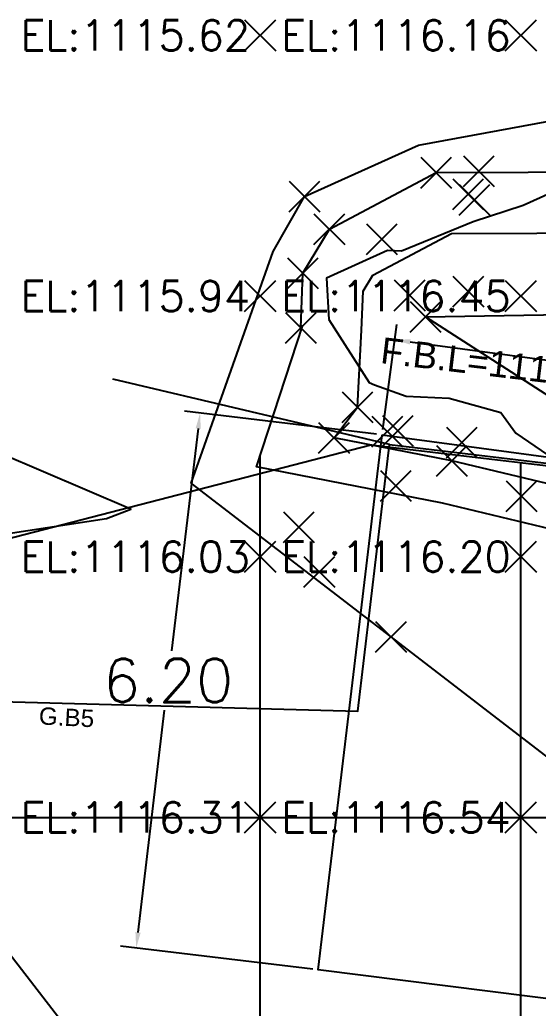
# Model space of a CAD drawing. Header units: metres. Extents: x -212 to 353974, y -37 to 356021.
# Drawn here: x 353764.4 to 353770.37, y 355976.85 to 355988.23 of the extents above; entities that cross this region are included whole.
import ezdxf
from ezdxf.enums import TextEntityAlignment as Align

# ---------------------------------------------------------------- set-up
doc = ezdxf.new("R2010")
doc.units = ezdxf.units.M
for name, color, linetype in [('C-TOPO-MINR', 8, 'Continuous'), ('C-TOPO-TEXT', 7, 'Continuous'), ('S-TEXT- BEAMS', 7, 'Continuous'), ('S-Text-Col.', 7, 'Continuous'), ('Survey.td2', 7, 'Continuous'), ('V-NODE', 1, 'Continuous')]:
    doc.layers.add(name, color=color, linetype=linetype)
doc.styles.add('ARIAL', font='arial.ttf')
doc.styles.get("Standard").update_dxf_attribs({"font": 'simplex.shx'})
doc.dimstyles.get("Standard").update_dxf_attribs({"dimtxt": 0.18, "dimasz": 0.18, "dimexe": 0.18, "dimexo": 0.0625, "dimgap": 0.09, "dimtad": 0, "dimtih": 1, "dimtoh": 1, "dimdec": 4, "dimzin": 0, "dimdsep": 46, "dimtxsty": 'Standard', "dimcen": 0.09, "dimadec": 0, "dimazin": 0, "dimtfac": 1, "dimtdec": 4, "dimtofl": 0, "dimtmove": 0, "dimatfit": 3, "dimfxl": 1, "dimtolj": 1, "dimtzin": 0, "dimarcsym": 0})

# ---------------------------------------------------------------- blocks, each defined once
blk = doc.blocks.new('*U1')
at = {"color": 0, "linetype": 'ByBlock', "lineweight": -2, "transparency": 16777216}
for p, q in [((-0.707, -0.707), (0.707, 0.707)), ((-0.707, 0.707), (0.707, -0.707))]:
    blk.add_line(p, q, dxfattribs=at)
blk = doc.blocks.new('*U172', base_point=(353768.672, 355981.1261, 1116.5108))
at = {"layer": 'V-NODE', "lineweight": -2, "xscale": 0.25, "yscale": 0.25, "zscale": 0.25}
blk.add_blockref('*U1', (353768.672, 355981.1261, 1116.5108), dxfattribs=at)
blk = doc.blocks.new('*U173', base_point=(353767.6127, 355982.3902, 1116.1234))
at = {"layer": 'V-NODE', "lineweight": -2, "xscale": 0.25, "yscale": 0.25, "zscale": 0.25}
blk.add_blockref('*U1', (353767.6127, 355982.3902, 1116.1234), dxfattribs=at)
blk = doc.blocks.new('*U174', base_point=(353767.6776, 355986.1936, 1116.2807))
at = {"layer": 'V-NODE', "lineweight": -2, "xscale": 0.25, "yscale": 0.25, "zscale": 0.25}
blk.add_blockref('*U1', (353767.6776, 355986.1936, 1116.2807), dxfattribs=at)
blk = doc.blocks.new('*U427', base_point=(353769.3708, 355983.1537, 1116.8687))
at = {"layer": 'V-NODE', "lineweight": -2, "xscale": 0.25, "yscale": 0.25, "zscale": 0.25}
blk.add_blockref('*U1', (353769.3708, 355983.1537, 1116.8687), dxfattribs=at)
blk = doc.blocks.new('*U428', base_point=(353769.4858, 355983.3635, 1116.7873))
at = {"layer": 'V-NODE', "lineweight": -2, "xscale": 0.25, "yscale": 0.25, "zscale": 0.25}
blk.add_blockref('*U1', (353769.4858, 355983.3635, 1116.7873), dxfattribs=at)
blk = doc.blocks.new('*U429', base_point=(353768.7492, 355983.498, 1116.6375))
at = {"layer": 'V-NODE', "lineweight": -2, "xscale": 0.25, "yscale": 0.25, "zscale": 0.25}
blk.add_blockref('*U1', (353768.7492, 355983.498, 1116.6375), dxfattribs=at)
blk = doc.blocks.new('*U430', base_point=(353768.6294, 355983.4901, 1116.6384))
at = {"layer": 'V-NODE', "lineweight": -2, "xscale": 0.25, "yscale": 0.25, "zscale": 0.25}
blk.add_blockref('*U1', (353768.6294, 355983.4901, 1116.6384), dxfattribs=at)
blk = doc.blocks.new('*U431', base_point=(353768.0162, 355983.4181, 1116.5342))
at = {"layer": 'V-NODE', "lineweight": -2, "xscale": 0.25, "yscale": 0.25, "zscale": 0.25}
blk.add_blockref('*U1', (353768.0162, 355983.4181, 1116.5342), dxfattribs=at)
blk = doc.blocks.new('*U432', base_point=(353768.287, 355983.7691, 1116.4752))
at = {"layer": 'V-NODE', "lineweight": -2, "xscale": 0.25, "yscale": 0.25, "zscale": 0.25}
blk.add_blockref('*U1', (353768.287, 355983.7691, 1116.4752), dxfattribs=at)
blk = doc.blocks.new('*U433', base_point=(353767.6331, 355984.6819, 1116.5819))
at = {"layer": 'V-NODE', "lineweight": -2, "xscale": 0.25, "yscale": 0.25, "zscale": 0.25}
blk.add_blockref('*U1', (353767.6331, 355984.6819, 1116.5819), dxfattribs=at)
blk = doc.blocks.new('*U434', base_point=(353767.6575, 355985.313, 1116.4781))
at = {"layer": 'V-NODE', "lineweight": -2, "xscale": 0.25, "yscale": 0.25, "zscale": 0.25}
blk.add_blockref('*U1', (353767.6575, 355985.313, 1116.4781), dxfattribs=at)
blk = doc.blocks.new('*U435', base_point=(353767.9625, 355985.8181, 1116.5645))
at = {"layer": 'V-NODE', "lineweight": -2, "xscale": 0.25, "yscale": 0.25, "zscale": 0.25}
blk.add_blockref('*U1', (353767.9625, 355985.8181, 1116.5645), dxfattribs=at)
blk = doc.blocks.new('*U436', base_point=(353768.5656, 355985.7022, 1116.4288))
at = {"layer": 'V-NODE', "lineweight": -2, "xscale": 0.25, "yscale": 0.25, "zscale": 0.25}
blk.add_blockref('*U1', (353768.5656, 355985.7022, 1116.4288), dxfattribs=at)
blk = doc.blocks.new('*U437', base_point=(353769.1914, 355986.4691, 1116.4756))
at = {"layer": 'V-NODE', "lineweight": -2, "xscale": 0.25, "yscale": 0.25, "zscale": 0.25}
blk.add_blockref('*U1', (353769.1914, 355986.4691, 1116.4756), dxfattribs=at)
blk = doc.blocks.new('*U438', base_point=(353769.5614, 355986.2219, 1116.5581))
at = {"layer": 'V-NODE', "lineweight": -2, "xscale": 0.25, "yscale": 0.25, "zscale": 0.25}
blk.add_blockref('*U1', (353769.5614, 355986.2219, 1116.5581), dxfattribs=at)
blk = doc.blocks.new('*U439', base_point=(353769.6342, 355986.1579, 1116.4673))
at = {"layer": 'V-NODE', "lineweight": -2, "xscale": 0.25, "yscale": 0.25, "zscale": 0.25}
blk.add_blockref('*U1', (353769.6342, 355986.1579, 1116.4673), dxfattribs=at)
blk = doc.blocks.new('*U440', base_point=(353769.6828, 355986.4847, 1116.9169))
at = {"layer": 'V-NODE', "lineweight": -2, "xscale": 0.25, "yscale": 0.25, "zscale": 0.25}
blk.add_blockref('*U1', (353769.6828, 355986.4847, 1116.9169), dxfattribs=at)
blk = doc.blocks.new('*U529', base_point=(353769.0698, 355984.8083, 1114.5503))
at = {"layer": 'V-NODE', "lineweight": -2, "xscale": 0.25, "yscale": 0.25, "zscale": 0.25}
blk.add_blockref('*U1', (353769.0698, 355984.8083, 1114.5503), dxfattribs=at)
blk = doc.blocks.new('*U530', base_point=(353769.5619, 355985.1017, 1114.5328))
at = {"layer": 'V-NODE', "lineweight": -2, "xscale": 0.25, "yscale": 0.25, "zscale": 0.25}
blk.add_blockref('*U1', (353769.5619, 355985.1017, 1114.5328), dxfattribs=at)
blk = doc.blocks.new('*U531', base_point=(353768.8865, 355985.0574, 1114.3143))
at = {"layer": 'V-NODE', "lineweight": -2, "xscale": 0.25, "yscale": 0.25, "zscale": 0.25}
blk.add_blockref('*U1', (353768.8865, 355985.0574, 1114.3143), dxfattribs=at)
blk = doc.blocks.new('*U819', base_point=(353767.8471, 355981.8734, 1116.281))
at = {"layer": 'V-NODE', "lineweight": -2, "xscale": 0.25, "yscale": 0.25, "zscale": 0.25}
blk.add_blockref('*U1', (353767.8471, 355981.8734, 1116.281), dxfattribs=at)
blk = doc.blocks.new('*U820', base_point=(353768.7259, 355982.8648, 1116.7415))
at = {"layer": 'V-NODE', "lineweight": -2, "xscale": 0.25, "yscale": 0.25, "zscale": 0.25}
blk.add_blockref('*U1', (353768.7259, 355982.8648, 1116.7415), dxfattribs=at)
blk = doc.blocks.new('*U821', base_point=(353770.1742, 355982.7458, 1117.0055))
at = {"layer": 'V-NODE', "lineweight": -2, "xscale": 0.25, "yscale": 0.25, "zscale": 0.25}
blk.add_blockref('*U1', (353770.1742, 355982.7458, 1117.0055), dxfattribs=at)
blk = doc.blocks.new('*D1154')
at = {"color": 0, "lineweight": -2, "transparency": 16777216}
for p, q in [((353768.577, 355983.515), (353768.739, 355984.723)), ((353768.894, 355984.521), (353782.915, 355982.639)), ((353799.116, 355980.465), (353785.095, 355982.347)), ((353799.156, 355979.41), (353799.318, 355980.619))]:
    blk.add_line(p, q, dxfattribs=at)
at = {"color": 0, "transparency": 16777216}
for points in [[(353768.898, 355984.551), (353768.89, 355984.491), (353768.715, 355984.545)], [(353799.12, 355980.494), (353799.112, 355980.435), (353799.294, 355980.441)]]:
    blk.add_solid(points, dxfattribs=at)
at = {"color": 0, "transparency": 16777216, "insert": (353784.005, 355982.493), "char_height": 0.5, "attachment_point": 5}
blk.add_mtext('\\A1;30.85', dxfattribs=at)
blk = doc.blocks.new('*D1155')
at = {"color": 0, "lineweight": -2, "transparency": 16777216}
for p, q in [((353768.506, 355983.46), (353766.296, 355983.724)), ((353766.453, 355983.524), (353766.148, 355980.964)), ((353765.761, 355977.725), (353766.067, 355980.284)), ((353767.771, 355977.304), (353765.561, 355977.568))]:
    blk.add_line(p, q, dxfattribs=at)
at = {"color": 0, "transparency": 16777216}
for points in [[(353766.424, 355983.527), (353766.483, 355983.52), (353766.475, 355983.703)], [(353765.731, 355977.729), (353765.791, 355977.721), (353765.74, 355977.546)]]:
    blk.add_solid(points, dxfattribs=at)
at = {"color": 0, "transparency": 16777216, "insert": (353766.107, 355980.624), "char_height": 0.5, "attachment_point": 5}
blk.add_mtext('\\A1;6.20', dxfattribs=at)

msp = doc.modelspace()

# ---------------------------------------------------------------- linework, layer by layer
at = {"color": 7, "true_color": 0xffffff}
for p, q in [((353767.16579, 355960.46651, 1120.42393), (353767.16579, 355983.20543, 1121.842)), ((353770.16579, 355947.17951, 1119.59531), (353770.16579, 355983.1295, 1121.83727)), ((353754.46508, 355979.04908, 1112.31784), (353814.51346, 355979.04908, 1130.32772))]:
    msp.add_line(p, q, dxfattribs=at)
at = {"color": 9, "true_color": 0xc7c8ca, "elevation": 1121.5572}
msp.add_lwpolyline([(353795.84444, 355970.11144), (353792.93814, 355972.36579), (353789.7088, 355969.25654), (353787.8199, 355967.21122), (353786.76171, 355967.0632), (353781.86679, 355970.00857), (353780.40443, 355971.09315), (353777.19864, 355973.26056), (353776.62342, 355975.49604), (353772.70268, 355978.02691), (353768.67199, 355981.12612), (353766.37168, 355982.89484), (353767.31619, 355985.56141), (353767.6776, 355986.1936), (353768.99011, 355986.78679), (353771.88404, 355987.32014), (353784.02809, 355987.0089), (353799.04164, 355985.14793)], dxfattribs=at)
at = {"color": 51, "true_color": 0xf7f281}
for points, elevation in [([(353767.63314, 355984.68185), (353767.65745, 355985.31298), (353767.96248, 355985.8181), (353769.19144, 355986.46906), (353772.36862, 355986.48166), (353773.79619, 355986.23532), (353776.50424, 355986.20421), (353780.81169, 355985.92862), (353792.67357, 355984.34389), (353800.1131, 355983.73341), (353801.80255, 355983.59477)], 1116.5819), ([(353768.33262, 355984.6549), (353768.34998, 355985.10566), (353768.46147, 355985.29027), (353769.36669, 355985.76975), (353772.31005, 355985.78142), (353773.73225, 355985.53601), (353776.47785, 355985.50447), (353780.74291, 355985.23159), (353792.59855, 355983.6477), (353800.05585, 355983.03575), (353801.7453, 355982.89712)], 1116.5819), ([(353803.33824, 355977.11208), (353797.36316, 355977.88831), (353795.01035, 355977.949), (353791.48461, 355978.13326), (353788.5699, 355978.61981), (353785.759, 355978.6409), (353783.3024, 355978.82511), (353775.46241, 355979.58564), (353774.57662, 355980.17493), (353773.38913, 355980.86815), (353772.92034, 355981.10061), (353771.27701, 355982.18278), (353769.26464, 355982.66495), (353767.12569, 355983.0825), (353767.65745, 355984.71298)], 1123.4685), ([(353768.28696, 355983.76908), (353768.33262, 355984.6549)], 1116.4752), ([(353803.40265, 355977.60791), (353797.40192, 355978.38748), (353795.02985, 355978.44866), (353791.539, 355978.6311), (353788.61321, 355979.1195), (353785.77959, 355979.14076), (353783.34523, 355979.3233), (353775.6352, 355980.07123), (353774.84136, 355980.59935), (353773.62651, 355981.30854), (353773.16983, 355981.535), (353771.47877, 355982.64859), (353769.37084, 355983.15366), (353768.01616, 355983.41811), (353768.28696, 355983.76908)], 1123.4685)]:
    msp.add_lwpolyline(points, dxfattribs=dict(at, elevation=elevation))
at = {"color": 3}
for points, elevation in [([(353806.75853, 355980.67837), (353806.63428, 355979.02341), (353800.01805, 355980.20363), (353795.01386, 355980.31251), (353784.87576, 355981.27044), (353774.83613, 355982.5017), (353770.94165, 355983.60497), (353769.06983, 355984.80835), (353772.91826, 355984.87629), (353806.75853, 355980.67837)], 1121.9243), ([(353759.85664, 355983.21754), (353759.85665, 355983.21754), (353765.64671, 355975.70925), (353771.41801, 355971.05834), (353770.96811, 355966.64586), (353771.66661, 355962.98938), (353778.27731, 355960.58396), (353779.78007, 355960.53957), (353779.97264, 355960.53388), (353779.97264, 355960.53388), (353779.71525, 355958.93537), (353779.71525, 355958.93537), (353779.22065, 355955.57501), (353779.10071, 355954.41813)], 1122.5776)]:
    msp.add_lwpolyline(points, dxfattribs=dict(at, elevation=elevation))
at = {"color": 7, "true_color": 0xffffff, "flags": 128}
for points in [[(353749.13565, 355938.41251), (353748.2551, 355942.89517), (353745.48076, 355942.32794), (353739.98809, 355969.14877), (353744.69089, 355970.11065), (353751.99012, 355972.74287), (353752.50741, 355977.56774), (353758.9324, 355982.03506), (353761.91127, 355981.67939), (353761.76418, 355980.4475), (353768.28922, 355980.27003), (353768.65595, 355983.34151), (353765.47182, 355984.09349)], [(353768.65595, 355983.34151), (353774.61368, 355982.63016), (353774.56033, 355982.18333), (353775.75188, 355982.04106), (353775.80523, 355982.48789), (353781.76296, 355981.77655), (353781.70961, 355981.32972), (353786.87298, 355980.71322), (353786.92633, 355981.16005), (353792.88407, 355980.44871), (353792.83072, 355980.00188), (353799.03669, 355979.2609), (353797.71438, 355968.08753), (353798.89432, 355967.94665), (353797.59627, 355957.07501), (353796.40472, 355957.21728), (353796.09282, 355954.48497), (353797.02196, 355954.37376), (353796.31065, 355948.41629), (353795.36734, 355948.52892), (353795.01167, 355945.55005), (353795.97837, 355945.43438), (353795.24364, 355939.47969)]]:
    msp.add_lwpolyline(points, dxfattribs=at)
at = {"color": 55}
msp.add_lwpolyline([(353768.56851, 355983.45266), (353799.14784, 355979.34834), (353798.34313, 355973.45211), (353767.83345, 355977.29633), (353768.56851, 355983.45266)], dxfattribs=at)
at = {"color": 2}
msp.add_lwpolyline([(353792.87108, 355980.44246), (353786.71399, 355981.17111), (353786.66111, 355980.72423), (353781.69571, 355981.31186), (353781.7486, 355981.75874), (353775.59152, 355982.4874), (353775.53863, 355982.04051), (353774.54555, 355982.15804), (353774.59844, 355982.60492), (353768.44135, 355983.33358), (353761.89702, 355981.64095), (353758.78073, 355982.00974), (353752.29235, 355977.48834), (353751.71067, 355972.57318), (353744.55146, 355970.09395), (353739.7531, 355969.1001), (353745.31184, 355942.06542), (353747.46355, 355938.04618)], dxfattribs=at)
at = {"layer": 'C-TOPO-MINR', "color": 8, "linetype": 'Continuous', "lineweight": -3, "elevation": 1116, "flags": 128}
for points in [[(353770.50575, 355986.23313), (353770.19417, 355986.09293), (353769.61674, 355985.90276), (353768.79092, 355985.56639), (353768.63068, 355985.57144), (353767.92905, 355985.25652), (353767.95474, 355984.77826), (353768.41884, 355984.05241), (353768.48025, 355984.02565), (353768.84712, 355983.89821), (353769.33939, 355983.87199), (353769.9375, 355983.70896), (353770.10848, 355983.47086), (353770.54596, 355983.17211)], [(353761.16579, 355974.15988), (353762.29287, 355974.69989), (353762.45769, 355975.02095), (353763.14975, 355975.43588), (353761.55884, 355980.62218), (353764.03494, 355982.2823), (353765.39932, 355982.48833), (353765.67838, 355982.59652), (353764.16579, 355983.242)]]:
    msp.add_lwpolyline(points, dxfattribs=at)
at = {"layer": 'C-TOPO-TEXT', "color": 6, "linetype": 'Continuous', "lineweight": -3}
for p, q in [((353766.98618, 355987.86947, 1116.15813), (353767.34539, 355988.22868, 1116.15813)), ((353766.98618, 355988.22868, 1116.15813), (353767.34539, 355987.86947, 1116.15813)), ((353769.98618, 355987.86947, 1116.81334), (353770.34539, 355988.22868, 1116.81334)), ((353769.98618, 355988.22868, 1116.81334), (353770.34539, 355987.86947, 1116.81334)), ((353766.98618, 355984.86947, 1116.44703), (353767.34539, 355985.22868, 1116.44703)), ((353766.98618, 355985.22868, 1116.44703), (353767.34539, 355984.86947, 1116.44703)), ((353769.98618, 355984.86947, 1114.69425), (353770.34539, 355985.22868, 1114.69425)), ((353769.98618, 355985.22868, 1114.69425), (353770.34539, 355984.86947, 1114.69425)), ((353766.98618, 355981.86947, 1116.2015), (353767.34539, 355982.22868, 1116.2015)), ((353766.98618, 355982.22868, 1116.2015), (353767.34539, 355981.86947, 1116.2015)), ((353769.98618, 355981.86947, 1117.0105), (353770.34539, 355982.22868, 1117.0105)), ((353769.98618, 355982.22868, 1117.0105), (353770.34539, 355981.86947, 1117.0105)), ((353766.98618, 355978.86947, 1116.5373), (353767.34539, 355979.22868, 1116.5373)), ((353766.98618, 355979.22868, 1116.5373), (353767.34539, 355978.86947, 1116.5373)), ((353769.98618, 355978.86947, 1117.02684), (353770.34539, 355979.22868, 1117.02684)), ((353769.98618, 355979.22868, 1117.02684), (353770.34539, 355978.86947, 1117.02684))]:
    msp.add_line(p, q, dxfattribs=at)
at = {"layer": 'Survey.td2'}
for p in [(353769.19144, 355986.46906, 1116.4756), (353769.68283, 355986.48475, 1116.9169), (353767.6776, 355986.1936, 1116.2807), (353769.56139, 355986.2219, 1116.5581), (353769.6342, 355986.15791, 1116.4673), (353767.96248, 355985.8181, 1116.5645), (353768.56559, 355985.70218, 1116.4288), (353767.65745, 355985.31298, 1116.4781), (353768.88647, 355985.05736, 1114.3143), (353769.56191, 355985.10175, 1114.5328), (353769.06983, 355984.80835, 1114.5503), (353767.63314, 355984.68185, 1116.5819), (353768.28696, 355983.76908, 1116.4752), (353768.62939, 355983.4901, 1116.6384), (353768.74916, 355983.49799, 1116.6375), (353768.01616, 355983.41811, 1116.5342), (353769.48583, 355983.36353, 1116.7873), (353769.37084, 355983.15366, 1116.8687), (353768.72595, 355982.86481, 1116.7415), (353770.17425, 355982.74579, 1117.0055), (353767.61266, 355982.39024, 1116.1234), (353767.84712, 355981.87338, 1116.281), (353768.67199, 355981.12612, 1116.5108)]:
    msp.add_point(p, dxfattribs=at)

# ---------------------------------------------------------------- block references
at = {"layer": 'V-NODE'}
for name, p in [('*U437', (353769.1914, 355986.4691, 1116.4756)), ('*U440', (353769.6828, 355986.4847, 1116.9169)), ('*U174', (353767.6776, 355986.1936, 1116.2807)), ('*U438', (353769.5614, 355986.2219, 1116.5581)), ('*U439', (353769.6342, 355986.1579, 1116.4673)), ('*U435', (353767.9625, 355985.8181, 1116.5645)), ('*U436', (353768.5656, 355985.7022, 1116.4288)), ('*U434', (353767.6575, 355985.313, 1116.4781)), ('*U530', (353769.5619, 355985.1017, 1114.5328)), ('*U531', (353768.8865, 355985.0574, 1114.3143)), ('*U529', (353769.0698, 355984.8083, 1114.5503)), ('*U433', (353767.6331, 355984.6819, 1116.5819)), ('*U432', (353768.287, 355983.7691, 1116.4752)), ('*U431', (353768.0162, 355983.4181, 1116.5342)), ('*U430', (353768.6294, 355983.4901, 1116.6384)), ('*U429', (353768.7492, 355983.498, 1116.6375)), ('*U428', (353769.4858, 355983.3635, 1116.7873)), ('*U427', (353769.3708, 355983.1537, 1116.8687)), ('*U820', (353768.7259, 355982.8648, 1116.7415)), ('*U821', (353770.1742, 355982.7458, 1117.0055)), ('*U173', (353767.6127, 355982.3902, 1116.1234)), ('*U819', (353767.8471, 355981.8734, 1116.281)), ('*U172', (353768.672, 355981.1261, 1116.5108))]:
    msp.add_blockref(name, p, dxfattribs=at)

# ---------------------------------------------------------------- texts
at = {"layer": 'C-TOPO-TEXT', "color": 7, "linetype": 'Continuous', "lineweight": -3, "char_height": 0.35, "attachment_point": 4}
for s, insert in [('EL:1115.62', (353764.40889, 355988.04908, 1115.62223)), ('EL:1116.16', (353767.40889, 355988.04908, 1116.15813)), ('EL:1115.94', (353764.40889, 355985.04908, 1115.94412)), ('EL:1116.45', (353767.40889, 355985.04908, 1116.44703)), ('EL:1116.03', (353764.40889, 355982.04908, 1116.03042)), ('EL:1116.20', (353767.40889, 355982.04908, 1116.2015)), ('EL:1116.31', (353764.40889, 355979.04908, 1116.31476)), ('EL:1116.54', (353767.40889, 355979.04908, 1116.5373))]:
    msp.add_mtext(s, dxfattribs=dict(at, insert=insert))
at = {"layer": 'S-TEXT- BEAMS', "ltscale": 0.05, "style": 'ARIAL'}
msp.add_text('G.B5', height=0.200002, rotation=356.939975, dxfattribs=at).set_placement((353764.62106, 355980.21949), align=Align.MIDDLE_LEFT)
at = {"layer": 'S-Text-Col.', "ltscale": 0.05, "style": 'ARIAL'}
msp.add_text('F.B.L=1113.0', height=0.3000025, rotation=353.191218, dxfattribs=at).set_placement((353768.55829, 355984.42776), align=Align.MIDDLE_LEFT)

# ---------------------------------------------------------------- dimensions: what is measured, and where the dimension line sits
at = {"color": 7}
for p2, distance, picture, middle in [((353799.14784, 355979.34834), 1.1022, '*D1154', (353784.00479, 355982.4929, 0.33976)), ((353767.83345, 355977.29633), -2.10856, '*D1155', (353766.10729, 355980.62448, 0.33976))]:
    dim = msp.add_aligned_dim(p1=(353768.56851, 355983.45266), p2=p2, distance=distance, dimstyle='Standard', override={"dimtxt": 0.5, "dimdec": 2}, dxfattribs=at)
    dim.commit()
    dim.dimension.update_dxf_attribs({"geometry": picture, "text_midpoint": middle})

doc.saveas('drawing.dxf')
